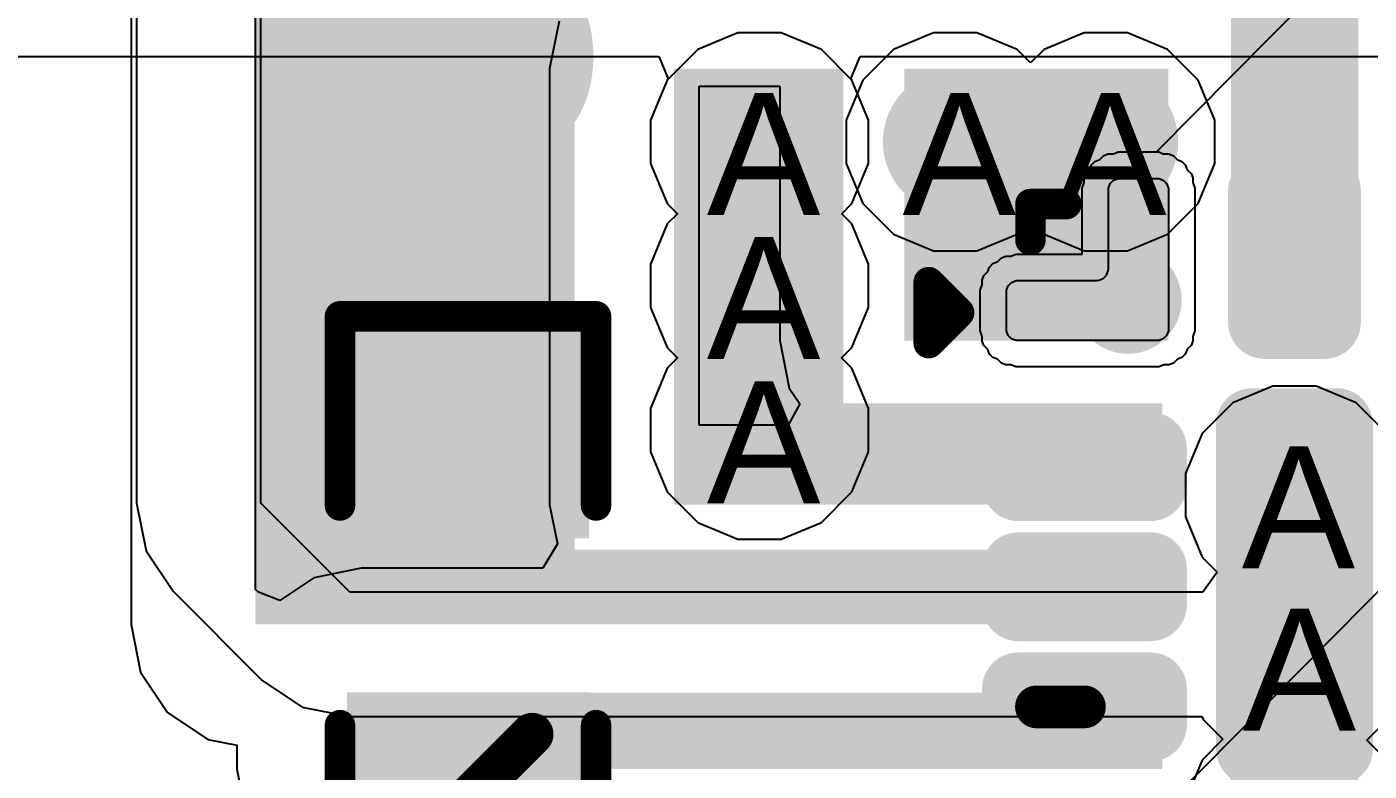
# Model space of a CAD drawing. Header units: inches. Extents: x -3 to 5259, y -3 to 5282.
# Drawn here: x 26.48 to 32.07, y 4.69 to 7.79 of the extents above; entities that cross this region are included whole.
import ezdxf

# ---------------------------------------------------------------- set-up
doc = ezdxf.new("R2010")
doc.units = ezdxf.units.IN
for name, color, linetype in [('Bottom Layer', 5, 'Continuous'), ('Bottom Solder', 6, 'Continuous'), ('Drill Drawing', 1, 'Continuous'), ('Layer 1', 16, 'Continuous'), ('Layer 2', 76, 'Continuous'), ('Top Layer', 1, 'Continuous'), ('Top Overlay', 2, 'Continuous'), ('Top Paste', 8, 'Continuous'), ('Top Solder', 216, 'Continuous'), ('Via Holes', 16, 'Continuous')]:
    doc.layers.add(name, color=color, linetype=linetype)
doc.styles.add('Arial', font='', dxfattribs={"height": 0.2})
doc.styles.get('Arial').set_extended_font_data('Arial')

# ---------------------------------------------------------------- blocks, each defined once
blk = doc.blocks.new('13_WQFN_HR__3_2__26')
at = {"layer": 'Top Layer'}
h = blk.add_hatch(color=1, dxfattribs=at)
edge = h.paths.add_edge_path()
edge.add_arc((-0.1243, 1.6493), 0.0507, 90, 180)
edge.add_line((-0.175, 1.6493), (-0.175, 1.1007))
edge.add_arc((-0.1243, 1.1007), 0.0507, 180, 270)
edge.add_line((-0.1243, 1.05), (0.1243, 1.05))
edge.add_arc((0.1243, 1.1007), 0.0507, 270, 360)
edge.add_line((0.175, 1.1007), (0.175, 1.6493))
edge.add_arc((0.1243, 1.6493), 0.0507, 0, 90)
edge.add_line((0.1243, 1.7), (-0.1243, 1.7))
h = blk.add_hatch(color=1, dxfattribs=at)
edge = h.paths.add_edge_path()
edge.add_arc((-0.6938, 1.1937), 0.1221, 0, 360)
h = blk.add_hatch(color=1, dxfattribs=at)
edge = h.paths.add_edge_path()
edge.add_arc((-0.1755, 0.6755), 0.0495, 90, 180)
edge.add_line((-0.225, 0.6755), (-0.225, -0.6755))
edge.add_arc((-0.1755, -0.6755), 0.0495, 180, 270)
edge.add_line((-0.1755, -0.725), (0.1755, -0.725))
edge.add_arc((0.1755, -0.6755), 0.0495, 270, 360)
edge.add_line((0.225, -0.6755), (0.225, 0.6755))
edge.add_arc((0.1755, 0.6755), 0.0495, 0, 90)
edge.add_line((0.1755, 0.725), (-0.1755, 0.725))
h = blk.add_hatch(color=1, dxfattribs=at)
edge = h.paths.add_edge_path()
edge.add_arc((-1.15, 0.575), 0.05, 90, 180)
edge.add_line((-1.2, 0.575), (-1.2, 0.425))
edge.add_arc((-1.15, 0.425), 0.05, 180, 270)
edge.add_line((-1.15, 0.375), (-0.6, 0.375))
edge.add_arc((-0.6, 0.425), 0.05, 270, 360)
edge.add_line((-0.55, 0.425), (-0.55, 0.575))
edge.add_arc((-0.6, 0.575), 0.05, 0, 90)
edge.add_line((-0.6, 0.625), (-1.15, 0.625))
h = blk.add_hatch(color=1, dxfattribs=at)
edge = h.paths.add_edge_path()
edge.add_arc((-1.15, 0.075), 0.05, 90, 180)
edge.add_line((-1.2, 0.075), (-1.2, -0.075))
edge.add_arc((-1.15, -0.075), 0.05, 180, 270)
edge.add_line((-1.15, -0.125), (-0.6, -0.125))
edge.add_arc((-0.6, -0.075), 0.05, 270, 360)
edge.add_line((-0.55, -0.075), (-0.55, 0.075))
edge.add_arc((-0.6, 0.075), 0.05, 0, 90)
edge.add_line((-0.6, 0.125), (-1.15, 0.125))
h = blk.add_hatch(color=1, dxfattribs=at)
edge = h.paths.add_edge_path()
edge.add_arc((-1.15, -0.425), 0.05, 90, 180)
edge.add_line((-1.2, -0.425), (-1.2, -0.575))
edge.add_arc((-1.15, -0.575), 0.05, 180, 270)
edge.add_line((-1.15, -0.625), (-0.6, -0.625))
edge.add_arc((-0.6, -0.575), 0.05, 270, 360)
edge.add_line((-0.55, -0.575), (-0.55, -0.425))
edge.add_arc((-0.6, -0.425), 0.05, 0, 90)
edge.add_line((-0.6, -0.375), (-1.15, -0.375))
at = {"layer": 'Top Paste'}
h = blk.add_hatch(color=8, dxfattribs=at)
edge = h.paths.add_edge_path()
edge.add_arc((-0.1243, 1.6493), 0.0507, 90, 180)
edge.add_line((-0.175, 1.6493), (-0.175, 1.1007))
edge.add_arc((-0.1243, 1.1007), 0.0507, 180, 270)
edge.add_line((-0.1243, 1.05), (0.1243, 1.05))
edge.add_arc((0.1243, 1.1007), 0.0507, 270, 360)
edge.add_line((0.175, 1.1007), (0.175, 1.6493))
edge.add_arc((0.1243, 1.6493), 0.0507, 0, 90)
edge.add_line((0.1243, 1.7), (-0.1243, 1.7))
h = blk.add_hatch(color=8, dxfattribs=at)
edge = h.paths.add_edge_path()
edge.add_arc((-0.6938, 1.1937), 0.1221, 0, 360)
h = blk.add_hatch(color=8, dxfattribs=at)
edge = h.paths.add_edge_path()
edge.add_arc((-0.1755, 0.6755), 0.0495, 90, 180)
edge.add_line((-0.225, 0.6755), (-0.225, -0.6755))
edge.add_arc((-0.1755, -0.6755), 0.0495, 180, 270)
edge.add_line((-0.1755, -0.725), (0.1755, -0.725))
edge.add_arc((0.1755, -0.6755), 0.0495, 270, 360)
edge.add_line((0.225, -0.6755), (0.225, 0.6755))
edge.add_arc((0.1755, 0.6755), 0.0495, 0, 90)
edge.add_line((0.1755, 0.725), (-0.1755, 0.725))
h = blk.add_hatch(color=8, dxfattribs=at)
edge = h.paths.add_edge_path()
edge.add_arc((-1.15, 0.575), 0.05, 90, 180)
edge.add_line((-1.2, 0.575), (-1.2, 0.425))
edge.add_arc((-1.15, 0.425), 0.05, 180, 270)
edge.add_line((-1.15, 0.375), (-0.6, 0.375))
edge.add_arc((-0.6, 0.425), 0.05, 270, 360)
edge.add_line((-0.55, 0.425), (-0.55, 0.575))
edge.add_arc((-0.6, 0.575), 0.05, 0, 90)
edge.add_line((-0.6, 0.625), (-1.15, 0.625))
h = blk.add_hatch(color=8, dxfattribs=at)
edge = h.paths.add_edge_path()
edge.add_arc((-1.15, 0.075), 0.05, 90, 180)
edge.add_line((-1.2, 0.075), (-1.2, -0.075))
edge.add_arc((-1.15, -0.075), 0.05, 180, 270)
edge.add_line((-1.15, -0.125), (-0.6, -0.125))
edge.add_arc((-0.6, -0.075), 0.05, 270, 360)
edge.add_line((-0.55, -0.075), (-0.55, 0.075))
edge.add_arc((-0.6, 0.075), 0.05, 0, 90)
edge.add_line((-0.6, 0.125), (-1.15, 0.125))
h = blk.add_hatch(color=8, dxfattribs=at)
edge = h.paths.add_edge_path()
edge.add_arc((-1.15, -0.425), 0.05, 90, 180)
edge.add_line((-1.2, -0.425), (-1.2, -0.575))
edge.add_arc((-1.15, -0.575), 0.05, 180, 270)
edge.add_line((-1.15, -0.625), (-0.6, -0.625))
edge.add_arc((-0.6, -0.575), 0.05, 270, 360)
edge.add_line((-0.55, -0.575), (-0.55, -0.425))
edge.add_arc((-0.6, -0.425), 0.05, 0, 90)
edge.add_line((-0.6, -0.375), (-1.15, -0.375))
at = {"layer": 'Top Solder'}
h = blk.add_hatch(color=216, dxfattribs=at)
edge = h.paths.add_edge_path()
edge.add_arc((-0.1243, 1.6493), 0.1523, 90, 180)
edge.add_line((-0.2766, 1.6493), (-0.2766, 1.1007))
edge.add_arc((-0.1243, 1.1007), 0.1523, 180, 270)
edge.add_line((-0.1243, 0.9484), (0.1243, 0.9484))
edge.add_arc((0.1243, 1.1007), 0.1523, 270, 360)
edge.add_line((0.2766, 1.1007), (0.2766, 1.6493))
edge.add_arc((0.1243, 1.6493), 0.1523, 0, 90)
edge.add_line((0.1243, 1.8016), (-0.1243, 1.8016))
h = blk.add_hatch(color=216, dxfattribs=at)
edge = h.paths.add_edge_path()
edge.add_arc((-0.6938, 1.1937), 0.2237, 0, 360)
h = blk.add_hatch(color=216, dxfattribs=at)
edge = h.paths.add_edge_path()
edge.add_arc((-0.1755, 0.6755), 0.1511, 90, 180)
edge.add_line((-0.3266, 0.6755), (-0.3266, -0.6755))
edge.add_arc((-0.1755, -0.6755), 0.1511, 180, 270)
edge.add_line((-0.1755, -0.8266), (0.1755, -0.8266))
edge.add_arc((0.1755, -0.6755), 0.1511, 270, 360)
edge.add_line((0.3266, -0.6755), (0.3266, 0.6755))
edge.add_arc((0.1755, 0.6755), 0.1511, 0, 90)
edge.add_line((0.1755, 0.8266), (-0.1755, 0.8266))
h = blk.add_hatch(color=216, dxfattribs=at)
edge = h.paths.add_edge_path()
edge.add_arc((-1.15, 0.575), 0.1516, 90, 180)
edge.add_line((-1.3016, 0.575), (-1.3016, 0.425))
edge.add_arc((-1.15, 0.425), 0.1516, 180, 270)
edge.add_line((-1.15, 0.2734), (-0.6, 0.2734))
edge.add_arc((-0.6, 0.425), 0.1516, 270, 360)
edge.add_line((-0.4484, 0.425), (-0.4484, 0.575))
edge.add_arc((-0.6, 0.575), 0.1516, 0, 90)
edge.add_line((-0.6, 0.7266), (-1.15, 0.7266))
h = blk.add_hatch(color=216, dxfattribs=at)
edge = h.paths.add_edge_path()
edge.add_arc((-1.15, 0.075), 0.1516, 90, 180)
edge.add_line((-1.3016, 0.075), (-1.3016, -0.075))
edge.add_arc((-1.15, -0.075), 0.1516, 180, 270)
edge.add_line((-1.15, -0.2266), (-0.6, -0.2266))
edge.add_arc((-0.6, -0.075), 0.1516, 270, 360)
edge.add_line((-0.4484, -0.075), (-0.4484, 0.075))
edge.add_arc((-0.6, 0.075), 0.1516, 0, 90)
edge.add_line((-0.6, 0.2266), (-1.15, 0.2266))
h = blk.add_hatch(color=216, dxfattribs=at)
edge = h.paths.add_edge_path()
edge.add_arc((-1.15, -0.425), 0.1516, 90, 180)
edge.add_line((-1.3016, -0.425), (-1.3016, -0.575))
edge.add_arc((-1.15, -0.575), 0.1516, 180, 270)
edge.add_line((-1.15, -0.7266), (-0.6, -0.7266))
edge.add_arc((-0.6, -0.575), 0.1516, 270, 360)
edge.add_line((-0.4484, -0.575), (-0.4484, -0.425))
edge.add_arc((-0.6, -0.425), 0.1516, 0, 90)
edge.add_line((-0.6, -0.2734), (-1.15, -0.2734))
at = {"layer": 'Top Layer'}
for p, q in [((-0.775, 1.6599), (-0.7674, 1.6783)), ((-0.7674, 1.6783), (-0.7534, 1.6923)), ((-0.7534, 1.6923), (-0.735, 1.7)), ((-0.735, 1.7), (-0.725, 1.7)), ((-0.725, 1.7), (-0.725, 1.7)), ((-0.725, 1.7), (-0.575, 1.7)), ((-0.575, 1.7), (-0.5651, 1.7)), ((-0.5651, 1.7), (-0.5467, 1.6923)), ((-0.5467, 1.6923), (-0.5326, 1.6783)), ((-0.5326, 1.6783), (-0.525, 1.6599)), ((-0.775, 1.65), (-0.775, 1.6599)), ((-0.775, 1.325), (-0.775, 1.65)), ((-0.525, 1.6599), (-0.525, 1.65)), ((-0.525, 1.65), (-0.525, 1.65)), ((-0.525, 1.65), (-0.525, 1.075)), ((-0.7973, 1.2834), (-0.7835, 1.2972)), ((-0.7835, 1.2972), (-0.776, 1.3152)), ((-0.776, 1.3152), (-0.775, 1.325)), ((-0.775, 1.325), (-0.775, 1.325)), ((-1.2, 1.2349), (-1.1924, 1.2533)), ((-1.2, 1.225), (-1.2, 1.2349)), ((-1.1924, 1.2533), (-1.1784, 1.2673)), ((-1.1784, 1.2673), (-1.16, 1.275)), ((-1.16, 1.275), (-1.15, 1.275)), ((-1.15, 1.275), (-1.15, 1.275)), ((-1.15, 1.275), (-0.825, 1.275)), ((-0.825, 1.275), (-0.8153, 1.2759)), ((-0.8153, 1.2759), (-0.7973, 1.2834)), ((-1.2, 1.0749), (-1.2, 1.225)), ((-1.2, 1.065), (-1.2, 1.0749)), ((-1.2, 1.0749), (-1.2, 1.0749)), ((-1.1924, 1.0466), (-1.2, 1.065)), ((-0.525, 1.065), (-0.5326, 1.0466)), ((-0.525, 1.075), (-0.525, 1.065)), ((-1.1784, 1.0326), (-1.1924, 1.0466)), ((-1.16, 1.0249), (-1.1784, 1.0326)), ((-1.15, 1.025), (-1.16, 1.0249)), ((-0.575, 1.025), (-1.15, 1.025)), ((-0.5651, 1.025), (-0.575, 1.025)), ((-0.575, 1.025), (-0.575, 1.025)), ((-0.5467, 1.0326), (-0.5651, 1.025)), ((-0.5326, 1.0466), (-0.5467, 1.0326))]:
    blk.add_line(p, q, dxfattribs=at)
at = {"layer": 'Top Overlay'}
for points in [[(-1.1, 1.5933, 0.127, 0.127, 0), (-0.95, 1.5933, 0.127, 0.127, 0)], [(-1.1, 1.4433, 0.127, 0.127, 0), (-1.1, 1.5933, 0.127, 0.127, 0)], [(-1.524, 1.0141, 0.127, 0.127, 0), (-1.524, 1.2681, 0.127, 0.127, 0)], [(-1.524, 1.2681, 0.127, 0.127, 0), (-1.397, 1.1411, 0.127, 0.127, 0)], [(-1.524, 1.0141, 0.127, 0.127, 0), (-1.397, 1.1411, 0.127, 0.127, 0)]]:
    blk.add_lwpolyline(points, format="xyseb", dxfattribs=at)
for points in [[(-1.1318, 1.5933, 0.0635, 0.0635, 1), (-1.0683, 1.5933, 0.0635, 0.0635, 1)], [(-1.1318, 1.5933, 0.0635, 0.0635, 1), (-1.0683, 1.5933, 0.0635, 0.0635, 1)], [(-0.9818, 1.5933, 0.0635, 0.0635, 1), (-0.9183, 1.5933, 0.0635, 0.0635, 1)], [(-1.1318, 1.4433, 0.0635, 0.0635, 1), (-1.0683, 1.4433, 0.0635, 0.0635, 1)], [(-1.5557, 1.2681, 0.0635, 0.0635, 1), (-1.4923, 1.2681, 0.0635, 0.0635, 1)], [(-1.5557, 1.2681, 0.0635, 0.0635, 1), (-1.4923, 1.2681, 0.0635, 0.0635, 1)], [(-1.4287, 1.1411, 0.0635, 0.0635, 1), (-1.3653, 1.1411, 0.0635, 0.0635, 1)], [(-1.4287, 1.1411, 0.0635, 0.0635, 1), (-1.3653, 1.1411, 0.0635, 0.0635, 1)], [(-1.5557, 1.0141, 0.0635, 0.0635, 1), (-1.4923, 1.0141, 0.0635, 0.0635, 1)], [(-1.5557, 1.0141, 0.0635, 0.0635, 1), (-1.4923, 1.0141, 0.0635, 0.0635, 1)]]:
    blk.add_lwpolyline(points, format="xyseb", close=True, dxfattribs=at)
at = {"layer": 'Top Solder'}
for p, q in [((-0.575, 1.8099), (5227.2803, 5276.701)), ((-0.5467, -0.9227), (5227.2803, 5276.701)), ((-0.8095, 1.7799), (-0.7954, 1.7939)), ((-0.7954, 1.7939), (-0.7771, 1.8016)), ((-0.7771, 1.8016), (-0.7552, 1.8016)), ((-0.7552, 1.8016), (-0.7534, 1.8023)), ((-0.7534, 1.8023), (-0.735, 1.8099)), ((-0.7534, 1.8023), (-0.7534, 1.8023)), ((-0.735, 1.8099), (-0.725, 1.8099)), ((-0.725, 1.8099), (-0.725, 1.8099)), ((-0.725, 1.8099), (-0.725, 1.8099)), ((-0.725, 1.8099), (-0.725, 1.8099)), ((-0.725, 1.8099), (-0.575, 1.8099)), ((-0.575, 1.8099), (-0.5651, 1.8099)), ((-0.5651, 1.8099), (-0.5467, 1.8023)), ((-0.5467, 1.8023), (-0.5467, 1.8023)), ((-0.5467, 1.8023), (-0.5449, 1.8016)), ((-0.5449, 1.8016), (-0.523, 1.8016)), ((-0.523, 1.8016), (-0.5046, 1.7939)), ((-0.5046, 1.7939), (-0.4906, 1.7799)), ((-0.869, 1.7204), (-0.855, 1.7344)), ((-0.855, 1.7344), (-0.8536, 1.7358)), ((-0.855, 1.7344), (-0.855, 1.7344)), ((-0.8536, 1.7358), (-0.8528, 1.7376)), ((-0.8528, 1.7376), (-0.8452, 1.756)), ((-0.8528, 1.7376), (-0.8528, 1.7376)), ((-0.8452, 1.756), (-0.8311, 1.7701)), ((-0.8311, 1.7701), (-0.8109, 1.7785)), ((-0.8109, 1.7785), (-0.8095, 1.7799)), ((-0.8095, 1.7799), (-0.8095, 1.7799)), ((-0.4906, 1.7799), (-0.4906, 1.7799)), ((-0.4906, 1.7799), (-0.4891, 1.7785)), ((-0.4891, 1.7785), (-0.469, 1.7701)), ((-0.469, 1.7701), (-0.4549, 1.756)), ((-0.4549, 1.756), (-0.4465, 1.7358)), ((-0.4465, 1.7358), (-0.4451, 1.7344)), ((-0.4451, 1.7344), (-0.4451, 1.7344)), ((-0.4451, 1.7344), (-0.431, 1.7203)), ((-0.885, 1.6599), (-0.8774, 1.6783)), ((-0.8774, 1.6783), (-0.8766, 1.6801)), ((-0.8774, 1.6783), (-0.8774, 1.6783)), ((-0.8766, 1.702), (-0.869, 1.7204)), ((-0.8766, 1.6801), (-0.8766, 1.702)), ((-0.431, 1.7203), (-0.4234, 1.702)), ((-0.4234, 1.702), (-0.4234, 1.6801)), ((-0.4234, 1.6801), (-0.4227, 1.6783)), ((-0.4227, 1.6783), (-0.4227, 1.6783)), ((-0.4227, 1.6783), (-0.4151, 1.6599)), ((-0.885, 1.6499), (-0.885, 1.6599)), ((-0.885, 1.3849), (-0.885, 1.6499)), ((-0.4151, 1.6599), (-0.4151, 1.65)), ((-0.4151, 1.65), (-0.4151, 1.65)), ((-0.4151, 1.65), (-0.4151, 1.075)), ((-1.2702, 1.331), (-1.2561, 1.3451)), ((-1.2561, 1.3451), (-1.2359, 1.3535)), ((-1.2359, 1.3535), (-1.2345, 1.3549)), ((-1.2345, 1.3549), (-1.2204, 1.3689)), ((-1.2345, 1.3549), (-1.2345, 1.3549)), ((-1.2204, 1.3689), (-1.2021, 1.3766)), ((-1.2021, 1.3766), (-1.1802, 1.3766)), ((-1.1802, 1.3766), (-1.1784, 1.3773)), ((-1.1784, 1.3773), (-1.16, 1.3849)), ((-1.1784, 1.3773), (-1.1784, 1.3773)), ((-1.16, 1.3849), (-1.15, 1.3849)), ((-1.15, 1.3849), (-1.15, 1.3849)), ((-1.15, 1.3849), (-0.885, 1.3849)), ((-1.3016, 1.277), (-1.294, 1.2954)), ((-1.294, 1.2954), (-1.28, 1.3094)), ((-1.28, 1.3094), (-1.2786, 1.3108)), ((-1.28, 1.3094), (-1.28, 1.3094)), ((-1.2786, 1.3108), (-1.2778, 1.3126)), ((-1.2778, 1.3126), (-1.2702, 1.331)), ((-1.2778, 1.3126), (-1.2778, 1.3126)), ((-1.31, 1.2349), (-1.3024, 1.2533)), ((-1.31, 1.2249), (-1.31, 1.2349)), ((-1.3024, 1.2533), (-1.3016, 1.2551)), ((-1.3024, 1.2533), (-1.3024, 1.2533)), ((-1.3016, 1.2551), (-1.3016, 1.277)), ((-1.31, 1.075), (-1.31, 1.2249)), ((-1.31, 1.065), (-1.31, 1.075)), ((-1.3024, 1.0466), (-1.31, 1.065)), ((-0.4151, 1.065), (-0.4227, 1.0466)), ((-0.4151, 1.075), (-0.4151, 1.065)), ((-1.3016, 1.0448), (-1.3024, 1.0466)), ((-1.3024, 1.0466), (-1.3024, 1.0466)), ((-1.3016, 1.0229), (-1.3016, 1.0448)), ((-1.294, 1.0045), (-1.3016, 1.0229)), ((-0.4234, 1.0229), (-0.431, 1.0045)), ((-0.4227, 1.0466), (-0.4234, 1.0448)), ((-0.4234, 1.0448), (-0.4234, 1.0229)), ((-0.4227, 1.0466), (-0.4227, 1.0466)), ((-1.2799, 0.9905), (-1.294, 1.0045)), ((-1.2799, 0.9904), (-1.2799, 0.9905)), ((-1.2786, 0.9891), (-1.2799, 0.9904)), ((-1.2778, 0.9873), (-1.2786, 0.9891)), ((-1.2778, 0.9872), (-1.2778, 0.9873)), ((-1.2702, 0.9688), (-1.2778, 0.9872)), ((-1.2561, 0.9548), (-1.2702, 0.9688)), ((-1.2377, 0.9472), (-1.2561, 0.9548)), ((-0.4689, 0.9548), (-0.4873, 0.9472)), ((-0.4549, 0.9689), (-0.4689, 0.9548)), ((-0.4473, 0.9873), (-0.4549, 0.9689)), ((-0.4472, 0.9873), (-0.4473, 0.9873)), ((-0.4465, 0.9891), (-0.4472, 0.9873)), ((-0.4451, 0.9905), (-0.4465, 0.9891)), ((-0.431, 1.0045), (-0.4451, 0.9905)), ((-1.2377, 0.9471), (-1.2377, 0.9472)), ((-1.2359, 0.9464), (-1.2377, 0.9471)), ((-1.2345, 0.945), (-1.2359, 0.9464)), ((-1.2204, 0.9309), (-1.2345, 0.945)), ((-1.2345, 0.945), (-1.2345, 0.945)), ((-1.202, 0.9233), (-1.2204, 0.9309)), ((-1.1802, 0.9233), (-1.202, 0.9233)), ((-1.1783, 0.9226), (-1.1802, 0.9233)), ((-1.1599, 0.915), (-1.1783, 0.9226)), ((-1.1783, 0.9226), (-1.1783, 0.9226)), ((-1.15, 0.915), (-1.1599, 0.915)), ((-0.5751, 0.915), (-1.15, 0.915)), ((-1.15, 0.915), (-1.15, 0.915)), ((-0.5651, 0.915), (-0.5751, 0.915)), ((-0.5751, 0.915), (-0.5751, 0.915)), ((-0.5467, 0.9226), (-0.5651, 0.915)), ((-0.5449, 0.9234), (-0.5467, 0.9226)), ((-0.5467, 0.9226), (-0.5467, 0.9226)), ((-0.523, 0.9234), (-0.5449, 0.9234)), ((-0.5046, 0.931), (-0.523, 0.9234)), ((-0.4906, 0.945), (-0.5046, 0.931)), ((-0.4892, 0.9464), (-0.4906, 0.945)), ((-0.4873, 0.9472), (-0.4892, 0.9464)), ((-0.4873, 0.9472), (-0.4873, 0.9472))]:
    blk.add_line(p, q, dxfattribs=at)
blk = doc.blocks.new('C___0603_274')
at = {"layer": 'Top Layer'}
for points in [[(-0.381, 0.4445), (-0.381, -0.4445), (-1.143, -0.4445), (-1.143, 0.4445)], [(1.143, 0.4445), (1.143, -0.4445), (0.381, -0.4445), (0.381, 0.4445)]]:
    blk.add_hatch(color=1, dxfattribs=at).paths.add_polyline_path(points)
at = {"layer": 'Top Paste'}
for points in [[(-0.381, 0.4445), (-0.381, -0.4445), (-1.143, -0.4445), (-1.143, 0.4445)], [(1.143, 0.4445), (1.143, -0.4445), (0.381, -0.4445), (0.381, 0.4445)]]:
    blk.add_hatch(color=8, dxfattribs=at).paths.add_polyline_path(points)
at = {"layer": 'Top Solder'}
for points in [[(-0.321, 0.5045), (-0.321, -0.5045), (-1.203, -0.5045), (-1.203, 0.5045)], [(1.203, 0.5045), (1.203, -0.5045), (0.321, -0.5045), (0.321, 0.5045)]]:
    blk.add_hatch(color=216, dxfattribs=at).paths.add_polyline_path(points)
at = {"layer": 'Top Overlay'}
for points in [[(-0.4572, 0.5334, 0.127, 0.127, 0), (-1.2446, 0.5334, 0.127, 0.127, 0)], [(-1.2446, -0.5334, 0.127, 0.127, 0), (-1.2446, 0.5334, 0.127, 0.127, 0)], [(1.2446, 0.5334, 0.127, 0.127, 0), (0.4572, 0.5334, 0.127, 0.127, 0)], [(1.2446, -0.5334, 0.127, 0.127, 0), (1.2446, 0.5334, 0.127, 0.127, 0)], [(-0.4572, -0.5334, 0.127, 0.127, 0), (-1.2446, -0.5334, 0.127, 0.127, 0)], [(1.2446, -0.5334, 0.127, 0.127, 0), (0.4572, -0.5334, 0.127, 0.127, 0)]]:
    blk.add_lwpolyline(points, format="xyseb", dxfattribs=at)
for points in [[(-1.2764, 0.5334, 0.0635, 0.0635, 1), (-1.2128, 0.5334, 0.0635, 0.0635, 1)], [(-1.2764, 0.5334, 0.0635, 0.0635, 1), (-1.2128, 0.5334, 0.0635, 0.0635, 1)], [(-0.4889, 0.5334, 0.0635, 0.0635, 1), (-0.4254, 0.5334, 0.0635, 0.0635, 1)], [(0.4254, 0.5334, 0.0635, 0.0635, 1), (0.4889, 0.5334, 0.0635, 0.0635, 1)], [(1.2128, 0.5334, 0.0635, 0.0635, 1), (1.2764, 0.5334, 0.0635, 0.0635, 1)], [(1.2128, 0.5334, 0.0635, 0.0635, 1), (1.2764, 0.5334, 0.0635, 0.0635, 1)], [(-1.2764, -0.5334, 0.0635, 0.0635, 1), (-1.2128, -0.5334, 0.0635, 0.0635, 1)], [(-1.2764, -0.5334, 0.0635, 0.0635, 1), (-1.2128, -0.5334, 0.0635, 0.0635, 1)], [(-0.4889, -0.5334, 0.0635, 0.0635, 1), (-0.4254, -0.5334, 0.0635, 0.0635, 1)], [(0.4254, -0.5334, 0.0635, 0.0635, 1), (0.4889, -0.5334, 0.0635, 0.0635, 1)], [(1.2128, -0.5334, 0.0635, 0.0635, 1), (1.2764, -0.5334, 0.0635, 0.0635, 1)], [(1.2128, -0.5334, 0.0635, 0.0635, 1), (1.2764, -0.5334, 0.0635, 0.0635, 1)]]:
    blk.add_lwpolyline(points, format="xyseb", close=True, dxfattribs=at)

msp = doc.modelspace()

# ---------------------------------------------------------------- hatches: boundary and pattern name
at = {"layer": 'Bottom Layer'}
h = msp.add_hatch(color=5, dxfattribs=at)
edge = h.paths.add_edge_path()
edge.add_arc((29.5323, 7.3082), 0.2, 0, 360)
h = msp.add_hatch(color=5, dxfattribs=at)
edge = h.paths.add_edge_path()
edge.add_arc((30.3474, 7.3082), 0.2, 0, 360)
h = msp.add_hatch(color=5, dxfattribs=at)
edge = h.paths.add_edge_path()
edge.add_arc((30.9747, 7.3082), 0.2, 0, 360)
h = msp.add_hatch(color=5, dxfattribs=at)
edge = h.paths.add_edge_path()
edge.add_arc((29.5323, 6.7089), 0.2, 0, 360)
h = msp.add_hatch(color=5, dxfattribs=at)
edge = h.paths.add_edge_path()
edge.add_arc((29.5323, 6.1082), 0.2, 0, 360)
h = msp.add_hatch(color=5, dxfattribs=at)
edge = h.paths.add_edge_path()
edge.add_arc((31.7605, 5.8368), 0.2, 0, 360)
h = msp.add_hatch(color=5, dxfattribs=at)
edge = h.paths.add_edge_path()
edge.add_arc((31.7644, 5.161), 0.2, 0, 360)
at = {"layer": 'Bottom Solder'}
h = msp.add_hatch(color=6, dxfattribs=at)
edge = h.paths.add_edge_path()
edge.add_arc((29.5323, 7.3082), 0.3016, 0, 360)
h = msp.add_hatch(color=6, dxfattribs=at)
edge = h.paths.add_edge_path()
edge.add_arc((30.3474, 7.3082), 0.3016, 0, 360)
h = msp.add_hatch(color=6, dxfattribs=at)
edge = h.paths.add_edge_path()
edge.add_arc((30.9747, 7.3082), 0.3016, 0, 360)
h = msp.add_hatch(color=6, dxfattribs=at)
edge = h.paths.add_edge_path()
edge.add_arc((29.5323, 6.7089), 0.3016, 0, 360)
h = msp.add_hatch(color=6, dxfattribs=at)
edge = h.paths.add_edge_path()
edge.add_arc((29.5323, 6.1082), 0.3016, 0, 360)
h = msp.add_hatch(color=6, dxfattribs=at)
edge = h.paths.add_edge_path()
edge.add_arc((31.7605, 5.8368), 0.3016, 0, 360)
h = msp.add_hatch(color=6, dxfattribs=at)
edge = h.paths.add_edge_path()
edge.add_arc((31.7644, 5.161), 0.3016, 0, 360)
h = msp.add_hatch(color=6, dxfattribs=at)
edge = h.paths.add_edge_path()
edge.add_arc((31.7605, 4.4768), 0.3016, 0, 360)
at = {"layer": 'Layer 1'}
h = msp.add_hatch(color=16, dxfattribs=at)
edge = h.paths.add_edge_path()
edge.add_arc((29.5323, 7.3082), 0.2, 0, 360)
h = msp.add_hatch(color=16, dxfattribs=at)
edge = h.paths.add_edge_path()
edge.add_arc((30.3474, 7.3082), 0.2, 0, 360)
h = msp.add_hatch(color=16, dxfattribs=at)
edge = h.paths.add_edge_path()
edge.add_arc((30.9747, 7.3082), 0.2, 0, 360)
h = msp.add_hatch(color=16, dxfattribs=at)
edge = h.paths.add_edge_path()
edge.add_arc((29.5323, 6.7089), 0.2, 0, 360)
h = msp.add_hatch(color=16, dxfattribs=at)
edge = h.paths.add_edge_path()
edge.add_arc((29.5323, 6.1082), 0.2, 0, 360)
h = msp.add_hatch(color=16, dxfattribs=at)
edge = h.paths.add_edge_path()
edge.add_arc((31.7605, 5.8368), 0.2, 0, 360)
h = msp.add_hatch(color=16, dxfattribs=at)
edge = h.paths.add_edge_path()
edge.add_arc((31.7644, 5.161), 0.2, 0, 360)
at = {"layer": 'Layer 2'}
h = msp.add_hatch(color=76, dxfattribs=at)
edge = h.paths.add_edge_path()
edge.add_arc((29.5323, 7.3082), 0.2, 0, 360)
h = msp.add_hatch(color=76, dxfattribs=at)
edge = h.paths.add_edge_path()
edge.add_arc((30.3474, 7.3082), 0.2, 0, 360)
h = msp.add_hatch(color=76, dxfattribs=at)
edge = h.paths.add_edge_path()
edge.add_arc((30.9747, 7.3082), 0.2, 0, 360)
h = msp.add_hatch(color=76, dxfattribs=at)
edge = h.paths.add_edge_path()
edge.add_arc((29.5323, 6.7089), 0.2, 0, 360)
h = msp.add_hatch(color=76, dxfattribs=at)
edge = h.paths.add_edge_path()
edge.add_arc((29.5323, 6.1082), 0.2, 0, 360)
h = msp.add_hatch(color=76, dxfattribs=at)
edge = h.paths.add_edge_path()
edge.add_arc((31.7605, 5.8368), 0.2, 0, 360)
h = msp.add_hatch(color=76, dxfattribs=at)
edge = h.paths.add_edge_path()
edge.add_arc((31.7644, 5.161), 0.2, 0, 360)
at = {"layer": 'Top Layer'}
for points in [[(27.432, 5.2989), (28.7619, 5.2989), (28.7619, 8.2926), (27.432, 8.2926)], [(31.496, 6.5058), (32.0261, 6.5058), (32.0261, 8.128), (31.496, 8.128)], [(29.1755, 5.7974), (29.8805, 5.7974), (29.8805, 7.6128), (29.1755, 7.6128)], [(30.1345, 6.4808), (31.2354, 6.4808), (31.2354, 7.6128), (30.1345, 7.6128)], [(29.1755, 5.7974), (31.2105, 5.7974), (31.2105, 6.2188), (29.1755, 6.2188)], [(31.4936, 3.0028), (32.0259, 3.0028), (32.0259, 6.1808), (31.4936, 6.1808)], [(27.5336, 5.2989), (31.2105, 5.2989), (31.2105, 5.6102), (27.5336, 5.6102)], [(27.8729, 4.6965), (31.2105, 4.6965), (31.2105, 5.0147), (27.8729, 5.0147)]]:
    msp.add_hatch(color=1, dxfattribs=at).paths.add_polyline_path(points)
h = msp.add_hatch(color=1, dxfattribs=at)
edge = h.paths.add_edge_path()
edge.add_arc((29.5323, 7.3082), 0.2, 0, 360)
h = msp.add_hatch(color=1, dxfattribs=at)
edge = h.paths.add_edge_path()
edge.add_arc((30.3474, 7.3082), 0.2, 0, 360)
h = msp.add_hatch(color=1, dxfattribs=at)
edge = h.paths.add_edge_path()
edge.add_arc((30.9747, 7.3082), 0.2, 0, 360)
h = msp.add_hatch(color=1, dxfattribs=at)
edge = h.paths.add_edge_path()
edge.add_arc((29.5323, 6.7089), 0.2, 0, 360)
h = msp.add_hatch(color=1, dxfattribs=at)
edge = h.paths.add_edge_path()
edge.add_arc((29.5323, 6.1082), 0.2, 0, 360)
h = msp.add_hatch(color=1, dxfattribs=at)
edge = h.paths.add_edge_path()
edge.add_arc((31.7605, 5.8368), 0.2, 0, 360)
h = msp.add_hatch(color=1, dxfattribs=at)
edge = h.paths.add_edge_path()
edge.add_arc((31.7644, 5.161), 0.2, 0, 360)
at = {"layer": 'Top Solder'}
h = msp.add_hatch(color=216, dxfattribs=at)
edge = h.paths.add_edge_path()
edge.add_arc((29.5323, 7.3082), 0.3016, 0, 360)
h = msp.add_hatch(color=216, dxfattribs=at)
edge = h.paths.add_edge_path()
edge.add_arc((30.3474, 7.3082), 0.3016, 0, 360)
h = msp.add_hatch(color=216, dxfattribs=at)
edge = h.paths.add_edge_path()
edge.add_arc((30.9747, 7.3082), 0.3016, 0, 360)
h = msp.add_hatch(color=216, dxfattribs=at)
edge = h.paths.add_edge_path()
edge.add_arc((29.5323, 6.7089), 0.3016, 0, 360)
h = msp.add_hatch(color=216, dxfattribs=at)
edge = h.paths.add_edge_path()
edge.add_arc((29.5323, 6.1082), 0.3016, 0, 360)
h = msp.add_hatch(color=216, dxfattribs=at)
edge = h.paths.add_edge_path()
edge.add_arc((31.7605, 5.8368), 0.3016, 0, 360)
h = msp.add_hatch(color=216, dxfattribs=at)
edge = h.paths.add_edge_path()
edge.add_arc((31.7644, 5.161), 0.3016, 0, 360)
h = msp.add_hatch(color=216, dxfattribs=at)
edge = h.paths.add_edge_path()
edge.add_arc((31.7605, 4.4768), 0.3016, 0, 360)
at = {"layer": 'Via Holes'}
h = msp.add_hatch(color=7, dxfattribs=at)
edge = h.paths.add_edge_path()
edge.add_arc((29.5323, 7.3082), 0.1, 0, 360)
h = msp.add_hatch(color=7, dxfattribs=at)
edge = h.paths.add_edge_path()
edge.add_arc((30.3474, 7.3082), 0.1, 0, 360)
h = msp.add_hatch(color=7, dxfattribs=at)
edge = h.paths.add_edge_path()
edge.add_arc((30.9747, 7.3082), 0.1, 0, 360)
h = msp.add_hatch(color=7, dxfattribs=at)
edge = h.paths.add_edge_path()
edge.add_arc((29.5323, 6.7089), 0.1, 0, 360)
h = msp.add_hatch(color=7, dxfattribs=at)
edge = h.paths.add_edge_path()
edge.add_arc((29.5323, 6.1082), 0.1, 0, 360)
h = msp.add_hatch(color=7, dxfattribs=at)
edge = h.paths.add_edge_path()
edge.add_arc((31.7605, 5.8368), 0.1, 0, 360)
h = msp.add_hatch(color=7, dxfattribs=at)
edge = h.paths.add_edge_path()
edge.add_arc((31.7644, 5.161), 0.1, 0, 360)

# ---------------------------------------------------------------- linework, layer by layer
at = {"layer": 'Bottom Layer'}
for p, q in [((1.8276, 7.6637), (29.113, 7.6637)), ((29.113, 7.6637), (29.1519, 7.5698)), ((29.9127, 7.5698), (29.9515, 7.6637)), ((29.9515, 7.6637), (33.5694, 7.6637)), ((29.1474, 7.5653), (29.0783, 7.3985)), ((29.1519, 7.5698), (29.1474, 7.5653)), ((29.9171, 7.5653), (29.9127, 7.5698)), ((29.9863, 7.3985), (29.9171, 7.5653)), ((29.0783, 7.3985), (29.0783, 7.2178)), ((29.9863, 7.2178), (29.9863, 7.3985)), ((29.0783, 7.2178), (29.1474, 7.051)), ((29.9171, 7.051), (29.9863, 7.2178)), ((29.1474, 7.051), (29.1898, 7.0086)), ((29.8747, 7.0086), (29.9171, 7.051)), ((29.1898, 7.0086), (29.1474, 6.9661)), ((29.9171, 6.9661), (29.8747, 7.0086)), ((29.1474, 6.9661), (29.0783, 6.7993)), ((29.9863, 6.7993), (29.9171, 6.9661)), ((29.0783, 6.7993), (29.0783, 6.6186)), ((29.9863, 6.6186), (29.9863, 6.7993)), ((29.0783, 6.6186), (29.1474, 6.4518)), ((29.9171, 6.4518), (29.9863, 6.6186)), ((29.1474, 6.4518), (29.1906, 6.4086)), ((29.8739, 6.4086), (29.9171, 6.4518)), ((29.1906, 6.4086), (29.1474, 6.3654)), ((29.9171, 6.3654), (29.8739, 6.4086)), ((29.1474, 6.3654), (29.0783, 6.1985)), ((29.9863, 6.1985), (29.9171, 6.3654)), ((29.0783, 6.1985), (29.0783, 6.0179)), ((29.9863, 6.0179), (29.9863, 6.1985)), ((29.0783, 6.0179), (29.1474, 5.851)), ((29.9171, 5.851), (29.9863, 6.0179)), ((29.1474, 5.851), (29.2751, 5.7233)), ((29.7894, 5.7233), (29.9171, 5.851)), ((29.2751, 5.7233), (29.442, 5.6542)), ((29.6226, 5.6542), (29.7894, 5.7233)), ((29.442, 5.6542), (29.6226, 5.6542))]:
    msp.add_line(p, q, dxfattribs=at)
at = {"layer": 'Layer 1'}
for p, q in [((29.442, 7.7622), (29.2751, 7.693)), ((29.6226, 7.7622), (29.442, 7.7622)), ((29.7894, 7.693), (29.6226, 7.7622)), ((29.2751, 7.693), (29.1474, 7.5653)), ((29.9171, 7.5653), (29.7894, 7.693)), ((29.1474, 7.5653), (29.0783, 7.3985)), ((29.9863, 7.3985), (29.9171, 7.5653)), ((29.0783, 7.3985), (29.0783, 7.2178)), ((29.9863, 7.2178), (29.9863, 7.3985)), ((29.0783, 7.2178), (29.1474, 7.051)), ((29.9171, 7.051), (29.9863, 7.2178)), ((29.1474, 7.051), (29.1898, 7.0086)), ((29.8747, 7.0086), (29.9171, 7.051)), ((29.1898, 7.0086), (29.1474, 6.9661)), ((29.9171, 6.9661), (29.8747, 7.0086)), ((29.1474, 6.9661), (29.0783, 6.7993)), ((29.9863, 6.7993), (29.9171, 6.9661)), ((29.0783, 6.7993), (29.0783, 6.6186)), ((29.9863, 6.6186), (29.9863, 6.7993)), ((29.0783, 6.6186), (29.1474, 6.4518)), ((29.9171, 6.4518), (29.9863, 6.6186)), ((29.1474, 6.4518), (29.1906, 6.4086)), ((29.8739, 6.4086), (29.9171, 6.4518)), ((29.1906, 6.4086), (29.1474, 6.3654)), ((29.9171, 6.3654), (29.8739, 6.4086)), ((29.1474, 6.3654), (29.0783, 6.1985)), ((29.9863, 6.1985), (29.9171, 6.3654)), ((29.0783, 6.1985), (29.0783, 6.0179)), ((29.9863, 6.0179), (29.9863, 6.1985)), ((29.0783, 6.0179), (29.1474, 5.851)), ((29.9171, 5.851), (29.9863, 6.0179)), ((29.1474, 5.851), (29.2751, 5.7233)), ((29.7894, 5.7233), (29.9171, 5.851)), ((29.2751, 5.7233), (29.442, 5.6542)), ((29.6226, 5.6542), (29.7894, 5.7233)), ((29.442, 5.6542), (29.6226, 5.6542))]:
    msp.add_line(p, q, dxfattribs=at)
at = {"layer": 'Layer 2'}
for p, q in [((26.9368, 9.9098), (26.9368, 5.8037)), ((27.4548, 5.8037), (27.4548, 9.9098)), ((30.2571, 7.7622), (30.0902, 7.693)), ((30.4377, 7.7622), (30.2571, 7.7622)), ((30.6046, 7.693), (30.4377, 7.7622)), ((30.8844, 7.7622), (30.7175, 7.693)), ((31.065, 7.7622), (30.8844, 7.7622)), ((31.2319, 7.693), (31.065, 7.7622)), ((30.0902, 7.693), (29.9625, 7.5653)), ((30.661, 7.6366), (30.6046, 7.693)), ((30.7175, 7.693), (30.661, 7.6366)), ((31.3596, 7.5653), (31.2319, 7.693)), ((29.9625, 7.5653), (29.8934, 7.3985)), ((31.4287, 7.3985), (31.3596, 7.5653)), ((29.8934, 7.3985), (29.8934, 7.2178)), ((31.4287, 7.2178), (31.4287, 7.3985)), ((29.8934, 7.2178), (29.9625, 7.051)), ((31.3596, 7.051), (31.4287, 7.2178)), ((29.9625, 7.051), (30.0902, 6.9233)), ((31.2319, 6.9233), (31.3596, 7.051)), ((30.6046, 6.9233), (30.661, 6.9798)), ((30.661, 6.9798), (30.7175, 6.9233)), ((30.0902, 6.9233), (30.2571, 6.8542)), ((30.4377, 6.8542), (30.6046, 6.9233)), ((30.7175, 6.9233), (30.8844, 6.8542)), ((31.065, 6.8542), (31.2319, 6.9233)), ((30.2571, 6.8542), (30.4377, 6.8542)), ((30.8844, 6.8542), (31.065, 6.8542)), ((31.6702, 6.2908), (31.5033, 6.2217)), ((31.8508, 6.2908), (31.6702, 6.2908)), ((32.0176, 6.2217), (31.8508, 6.2908)), ((31.5033, 6.2217), (31.3756, 6.094)), ((32.1454, 6.094), (32.0176, 6.2217)), ((31.3756, 6.094), (31.3065, 5.9271)), ((31.3065, 5.9271), (31.3065, 5.7465)), ((26.9368, 5.8037), (26.9762, 5.6055)), ((27.8251, 5.4334), (27.4548, 5.8037)), ((31.3065, 5.7465), (31.3756, 5.5796)), ((26.9762, 5.6055), (27.0885, 5.4375)), ((31.3756, 5.5796), (31.4383, 5.5169)), ((31.4383, 5.5169), (31.3782, 5.4334)), ((27.0885, 5.4375), (27.4589, 5.0671)), ((31.3782, 5.4334), (27.8251, 5.4334)), ((27.4589, 5.0671), (27.6269, 4.9548)), ((27.6269, 4.9548), (27.8251, 4.9154)), ((27.8251, 4.9154), (31.3747, 4.9154)), ((31.3747, 4.9154), (31.3796, 4.9038)), ((31.3796, 4.9038), (31.4625, 4.8209)), ((32.0624, 4.8169), (32.1493, 4.9038)), ((31.4625, 4.8209), (31.3756, 4.734)), ((32.1454, 4.734), (32.0624, 4.8169)), ((31.3756, 4.734), (31.3065, 4.5671))]:
    msp.add_line(p, q, dxfattribs=at)
at = {"layer": 'Top Layer'}
for p, q in [((27.432, 5.444), (27.432, 16.6041)), ((26.9141, 16.21), (26.914, 5.444)), ((28.697, 7.811), (28.6575, 7.6128)), ((28.6575, 7.6128), (28.6575, 6.2188)), ((29.2798, 6.1281), (29.2798, 7.5395)), ((29.2798, 7.5395), (29.6166, 7.5395)), ((29.6166, 7.5395), (29.6166, 6.4808)), ((29.6166, 6.4808), (29.656, 6.2826)), ((29.656, 6.2826), (29.6994, 6.2177)), ((28.6575, 6.2188), (28.6575, 5.7974)), ((29.6994, 6.2177), (29.6515, 6.1281)), ((29.6515, 6.1281), (29.2798, 6.1281)), ((28.6575, 5.7974), (28.69, 5.6343)), ((28.69, 5.6343), (28.6285, 5.5327)), ((27.6746, 5.4933), (27.5336, 5.399)), ((27.8729, 5.5327), (27.6746, 5.4933)), ((28.6285, 5.5327), (27.8729, 5.5327)), ((26.914, 5.444), (26.914, 5.444)), ((26.914, 5.444), (26.914, 5.2989)), ((27.4445, 5.4334), (27.432, 5.444)), ((27.5336, 5.399), (27.4445, 5.4334)), ((26.914, 5.2989), (26.9535, 5.1007)), ((26.9535, 5.1007), (27.0658, 4.9326)), ((27.0658, 4.9326), (27.2338, 4.8203)), ((27.2338, 4.8203), (27.3549, 4.7963)), ((27.3549, 4.7963), (27.3549, 4.6965)), ((27.3549, 4.6965), (27.3943, 4.4983))]:
    msp.add_line(p, q, dxfattribs=at)
for points in [[(30.6855, 4.9558, 0.1778, 0.1778, 0), (30.8855, 4.9558, 0.1778, 0.1778, 0)], [(28.3174, 4.5749, 0.1778, 0.1778, 0), (28.5846, 4.8422, 0.1778, 0.1778, 0)]]:
    msp.add_lwpolyline(points, format="xyseb", dxfattribs=at)
for points in [[(30.641, 4.9558, 0.0889, 0.0889, 1), (30.7299, 4.9558, 0.0889, 0.0889, 1)], [(30.841, 4.9558, 0.0889, 0.0889, 1), (30.9299, 4.9558, 0.0889, 0.0889, 1)], [(28.5402, 4.8422, 0.0889, 0.0889, 1), (28.6291, 4.8422, 0.0889, 0.0889, 1)]]:
    msp.add_lwpolyline(points, format="xyseb", close=True, dxfattribs=at)

# ---------------------------------------------------------------- block references
msp.add_blockref('13_WQFN_HR__3_2__26', (31.7605, 5.4558))
at = {"rotation": 270}
msp.add_blockref('C___0603_274', (28.3174, 5.3369), dxfattribs=at)

# ---------------------------------------------------------------- texts
at = {"layer": 'Drill Drawing', "style": 'Arial'}
for p in [(29.3122, 7.0034), (30.1273, 7.0034), (30.7546, 7.0034), (29.3122, 6.4042), (29.3122, 5.8035), (31.5404, 5.5321), (31.5444, 4.8563)]:
    msp.add_text('A', height=0.508, dxfattribs=at).set_placement(p)
at = {"layer": 'Top Overlay', "style": 'Arial'}
msp.add_text('C9', height=1.016, rotation=90, dxfattribs=at).set_placement((28.825, 7.1182))

doc.saveas('drawing.dxf')
